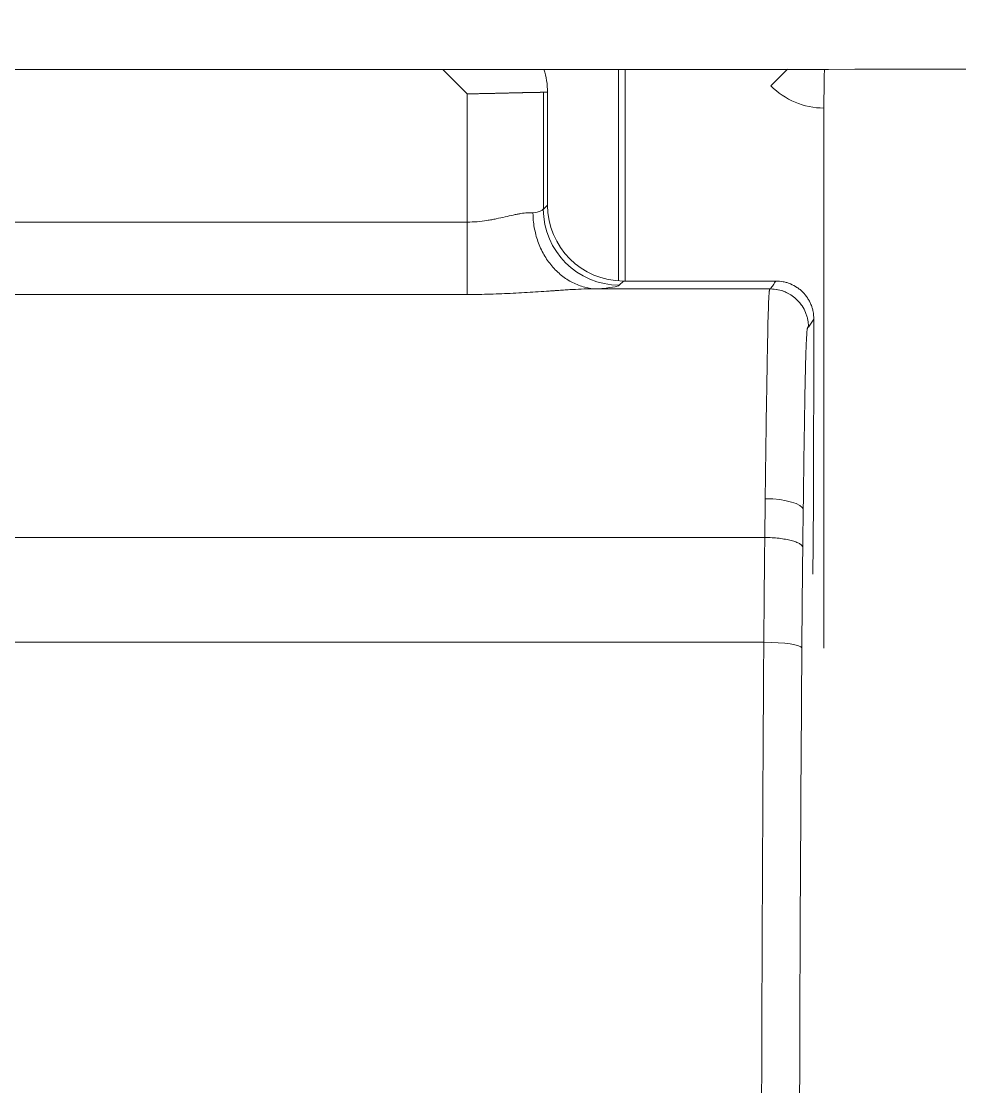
# Model space of a CAD drawing. Header units: inches. Extents: x 405346 to 489838, y -25612 to 14934.
# Drawn here: x 462519.3 to 462530.99, y 3962.46 to 3975.73 of the extents above; entities that cross this region are included whole.
import ezdxf

# ---------------------------------------------------------------- set-up
doc = ezdxf.new("R2010")
doc.units = ezdxf.units.IN
doc.header["$LTSCALE"] = 200
doc.header["$MEASUREMENT"] = 0
doc.layers.add('SS-EQ', color=2, linetype='Continuous', lineweight=20)

# ---------------------------------------------------------------- blocks, each defined once
blk = doc.blocks.new('4way무풍')
at = {"layer": 'SS-EQ'}
for p, q in [((-269.875, -346.6), (-270.181, -346.294)), ((-267.992, -346.294), (-267.992, -348.928)), ((-267.909, -346.294), (-267.909, -348.93)), ((-265.887, -346.292), (-266.094, -346.499)), ((-268.876, -346.579), (-268.928, -346.579)), ((-268.928, -346.579), (-268.928, -348.036)), ((-268.876, -347.984), (-268.876, -346.579)), ((-269.875, -348.196), (-269.875, -346.6)), ((-265.433, -346.776), (-265.433, -353.502)), ((-268.928, -348.036), (-268.876, -347.984)), ((-284.783, -348.196), (-269.875, -348.196)), ((-269.875, -349.098), (-269.875, -348.196)), ((-267.93, -348.93), (-267.982, -348.982)), ((-267.93, -348.93), (-266.032, -348.93)), ((-269.875, -349.098), (-284.783, -349.098)), ((-266.103, -349.027), (-268.325, -349.027)), ((-284.783, -353.428), (-266.182, -353.428))]:
    blk.add_line(p, q, dxfattribs=at)
blk.add_arc((-269.824, -346.579), 0.948, 0, 17.5617, dxfattribs=at)
for centre, major_axis, ratio, start_param, end_param in [((-265.423, -345.828), (-0.671, -0.671), 0.998783, 0, 0.775553), ((-269.875, -348.031), (0.948, 0), 0.104816, 5.754013, 6.230825), ((-267.982, -348.036), (-0.67, 0.67), 0.997265, 0.786768, 2.354825), ((-267.927, -347.981), (0.672, 0.672), 0.997265, 2.357564, 3.925621), ((-269.875, -348.977), (1.895, 0), 0.052408, 5.735747, 6.230825), ((-266.165, -351.775), (0.474, -0.006), 0.28268, 0.036391, 1.574279), ((-266.182, -353.498), (0.474, -0.004), 0.147083, 0.03553, 1.572098)]:
    blk.add_ellipse(centre, major_axis=major_axis, ratio=ratio, start_param=start_param, end_param=end_param, dxfattribs=at)
for points, knots in [([(-0.032, -346.294), (-6.969, -346.294), (-13.906, -346.294), (-27.78, -346.294), (-34.717, -346.294), (-55.528, -346.294), (-69.403, -346.294), (-97.151, -346.294), (-111.025, -346.294), (-138.774, -346.294), (-152.648, -346.294), (-180.396, -346.294), (-194.27, -346.294), (-215.082, -346.294), (-222.019, -346.294), (-235.893, -346.294), (-242.83, -346.294), (-253.236, -346.294), (-256.704, -346.293), (-263.641, -346.293), (-267.11, -346.294), (-272.313, -346.294), (-274.047, -346.294), (-276.648, -346.294), (-277.515, -346.294), (-279.25, -346.294), (-280.117, -346.293), (-281.418, -346.293), (-281.851, -346.293), (-282.718, -346.293), (-283.152, -346.293), (-283.802, -346.293), (-284.019, -346.294), (-284.453, -346.294), (-284.669, -346.294), (-285.103, -346.294), (-285.32, -346.293), (-285.753, -346.291), (-285.97, -346.288), (-286.62, -346.277), (-287.053, -346.265), (-287.92, -346.232), (-288.353, -346.21), (-289.653, -346.133), (-290.519, -346.062), (-291.817, -345.929), (-292.25, -345.88), (-292.899, -345.799), (-293.116, -345.771), (-293.548, -345.713), (-294.627, -345.561), (-295.697, -345.382), (-298.249, -344.898), (-299.929, -344.504), (-302.417, -343.81), (-304.065, -343.313), (-305.692, -342.746), (-308.116, -341.843), (-309.711, -341.172), (-311.481, -340.336), (-311.677, -340.242), (-312.069, -340.051), (-312.265, -339.955), (-312.85, -339.663), (-313.238, -339.464), (-314.393, -338.857), (-315.91, -338.018), (-317.384, -337.119), (-318.837, -336.19), (-319.553, -335.711), (-320.962, -334.724), (-322.351, -333.708), (-324.369, -332.095), (-326.323, -330.394), (-327.582, -329.2), (-328.355, -328.435), (-328.586, -328.204), (-328.815, -327.971), (-328.968, -327.815), (-329.044, -327.737), (-329.423, -327.345), (-329.723, -327.029), (-330.61, -326.073), (-331.762, -324.777), (-333.398, -322.77), (-334.43, -321.391), (-335.932, -319.291), (-336.873, -317.851), (-338.196, -315.627), (-339.047, -314.124), (-339.838, -312.58), (-340.313, -311.601), (-340.454, -311.306), (-340.593, -311.01), (-340.685, -310.813), (-340.731, -310.713), (-340.958, -310.218), (-341.135, -309.821), (-341.654, -308.624), (-342.309, -307.019), (-343.186, -304.583), (-343.7, -302.939), (-344.419, -300.46), (-344.828, -298.788), (-345.336, -296.251), (-345.487, -295.401), (-345.755, -293.691), (-345.871, -292.831), (-345.994, -291.749), (-346.017, -291.533), (-346.062, -291.099), (-346.083, -290.882), (-346.143, -290.23), (-346.178, -289.796), (-346.239, -288.927), (-346.265, -288.493), (-346.307, -287.624), (-346.324, -287.19), (-346.342, -286.538), (-346.347, -286.321), (-346.354, -285.886), (-346.356, -285.669), (-346.359, -285.235), (-346.359, -285.017), (-346.359, -284.583), (-346.359, -284.366), (-346.358, -283.714), (-346.358, -283.28), (-346.358, -282.411), (-346.358, -281.976), (-346.358, -280.673), (-346.358, -279.804), (-346.359, -278.066), (-346.359, -277.197), (-346.359, -274.59), (-346.359, -272.852), (-346.358, -264.163), (-346.358, -257.211), (-346.359, -236.356), (-346.359, -222.453), (-346.359, -194.646), (-346.359, -180.743), (-346.359, -152.936), (-346.359, -139.033), (-346.359, -111.226), (-346.359, -69.517), (-346.359, -27.807), (-346.359, 0)], [0, 0, 0, 0, 0.03125, 0.03125, 0.0625, 0.0625, 0.125, 0.125, 0.1875, 0.1875, 0.25, 0.25, 0.3125, 0.3125, 0.34375, 0.34375, 0.375, 0.375, 0.390625, 0.390625, 0.40625, 0.40625, 0.414063, 0.414063, 0.417969, 0.417969, 0.421875, 0.421875, 0.423828, 0.423828, 0.425781, 0.425781, 0.426758, 0.426758, 0.427734, 0.427734, 0.428711, 0.428711, 0.429688, 0.429688, 0.431641, 0.431641, 0.433594, 0.433594, 0.4375, 0.4375, 0.439453, 0.439453, 0.44043, 0.44043, 0.441406, 0.445313, 0.445313, 0.453125, 0.453125, 0.457031, 0.460938, 0.460938, 0.46875, 0.46875, 0.469727, 0.469727, 0.470703, 0.470703, 0.472656, 0.472656, 0.476563, 0.480469, 0.480469, 0.484375, 0.484375, 0.488281, 0.492188, 0.496094, 0.5, 0.5, 0.500977, 0.501465, 0.501465, 0.501953, 0.501953, 0.503906, 0.503906, 0.507813, 0.511719, 0.515625, 0.515625, 0.523438, 0.523438, 0.527344, 0.53125, 0.53125, 0.532227, 0.532715, 0.532715, 0.533203, 0.533203, 0.535156, 0.535156, 0.539063, 0.542969, 0.546875, 0.546875, 0.554688, 0.554688, 0.558594, 0.558594, 0.5625, 0.5625, 0.563477, 0.563477, 0.564453, 0.564453, 0.566406, 0.566406, 0.568359, 0.568359, 0.570313, 0.570313, 0.571289, 0.571289, 0.572266, 0.572266, 0.573242, 0.573242, 0.574219, 0.574219, 0.576172, 0.576172, 0.578125, 0.578125, 0.582031, 0.582031, 0.585938, 0.585938, 0.59375, 0.59375, 0.625, 0.625, 0.6875, 0.6875, 0.75, 0.75, 0.8125, 0.8125, 0.875, 1, 1, 1, 1]), ([(-265.425, -346.303), (-265.425, -346.304), (-265.426, -346.308), (-265.427, -346.318), (-265.427, -346.322), (-265.428, -346.331), (-265.428, -346.337), (-265.429, -346.355), (-265.429, -346.37), (-265.43, -346.396), (-265.43, -346.406), (-265.43, -346.425), (-265.43, -346.436), (-265.431, -346.468), (-265.431, -346.492), (-265.432, -346.53), (-265.432, -346.544), (-265.432, -346.57), (-265.432, -346.598), (-265.433, -346.626), (-265.433, -346.655), (-265.433, -346.67), (-265.433, -346.715), (-265.433, -346.745), (-265.433, -346.776)], [0, 0, 0, 0, 0.125, 0.125, 0.1875, 0.1875, 0.25, 0.25, 0.375, 0.375, 0.4375, 0.4375, 0.5, 0.5, 0.625, 0.625, 0.6875, 0.6875, 0.75, 0.8125, 0.8125, 0.875, 0.875, 1, 1, 1, 1]), ([(-268.928, -346.579), (-268.929, -346.579), (-268.929, -346.579), (-268.93, -346.579), (-268.932, -346.579), (-268.933, -346.579), (-268.935, -346.579), (-268.937, -346.579), (-268.939, -346.579), (-268.942, -346.579), (-268.945, -346.579), (-268.948, -346.579), (-268.951, -346.579), (-268.955, -346.579), (-268.958, -346.579), (-268.962, -346.579), (-268.967, -346.58), (-268.971, -346.58), (-268.976, -346.58), (-268.981, -346.58), (-268.986, -346.58), (-268.992, -346.58), (-268.997, -346.58), (-269.003, -346.58), (-269.01, -346.581), (-269.016, -346.581), (-269.023, -346.581), (-269.03, -346.581), (-269.037, -346.581), (-269.045, -346.581), (-269.053, -346.581), (-269.061, -346.582), (-269.069, -346.582), (-269.077, -346.582), (-269.086, -346.582), (-269.095, -346.582), (-269.104, -346.583), (-269.114, -346.583), (-269.124, -346.583), (-269.134, -346.583), (-269.144, -346.584), (-269.154, -346.584), (-269.165, -346.584), (-269.176, -346.584), (-269.187, -346.584), (-269.199, -346.585), (-269.21, -346.585), (-269.222, -346.585), (-269.233, -346.586), (-269.245, -346.586), (-269.257, -346.586), (-269.269, -346.586), (-269.282, -346.587), (-269.296, -346.587), (-269.31, -346.587), (-269.324, -346.588), (-269.339, -346.588), (-269.355, -346.588), (-269.371, -346.589), (-269.388, -346.589), (-269.405, -346.589), (-269.423, -346.59), (-269.442, -346.59), (-269.461, -346.591), (-269.481, -346.591), (-269.501, -346.592), (-269.522, -346.592), (-269.544, -346.593), (-269.566, -346.593), (-269.588, -346.593), (-269.612, -346.594), (-269.636, -346.595), (-269.66, -346.595), (-269.685, -346.596), (-269.711, -346.596), (-269.737, -346.597), (-269.763, -346.597), (-269.791, -346.598), (-269.818, -346.599), (-269.846, -346.599), (-269.865, -346.6), (-269.875, -346.6)], [0, 0, 0, 0, 0.010241, 0.020511, 0.030808, 0.041133, 0.051486, 0.061867, 0.072275, 0.082712, 0.093176, 0.103668, 0.114189, 0.124737, 0.135313, 0.145916, 0.156548, 0.167208, 0.177895, 0.18861, 0.199353, 0.210125, 0.220923, 0.23175, 0.242605, 0.253488, 0.264398, 0.275337, 0.286303, 0.297297, 0.308319, 0.319369, 0.330447, 0.341553, 0.352687, 0.363848, 0.375038, 0.386255, 0.397501, 0.408774, 0.420075, 0.431404, 0.442761, 0.454146, 0.465559, 0.476999, 0.488468, 0.499964, 0.51041, 0.521149, 0.532182, 0.54351, 0.555132, 0.567048, 0.579259, 0.591763, 0.604562, 0.617655, 0.631043, 0.644724, 0.6587, 0.67297, 0.687534, 0.702392, 0.717545, 0.732992, 0.748733, 0.764768, 0.781098, 0.797721, 0.814639, 0.831851, 0.849358, 0.867158, 0.885253, 0.903642, 0.922325, 0.941303, 0.960574, 0.98014, 1, 1, 1, 1]), ([(-269.875, -348.196), (-269.833, -348.196), (-269.792, -348.194), (-269.71, -348.188), (-269.67, -348.183), (-269.611, -348.173), (-269.591, -348.17), (-269.552, -348.163), (-269.533, -348.159), (-269.476, -348.147), (-269.44, -348.139), (-269.369, -348.123), (-269.335, -348.115), (-269.286, -348.105), (-269.27, -348.101), (-269.239, -348.095), (-269.224, -348.093), (-269.18, -348.085), (-269.153, -348.082), (-269.114, -348.079), (-269.102, -348.079), (-269.078, -348.079), (-269.067, -348.08), (-269.057, -348.081)], [0, 0, 0, 0, 0.125, 0.125, 0.25, 0.25, 0.3125, 0.3125, 0.375, 0.375, 0.5, 0.5, 0.625, 0.625, 0.6875, 0.6875, 0.75, 0.75, 0.875, 0.875, 0.9375, 0.9375, 1, 1, 1, 1]), ([(-268.256, -349.029), (-268.31, -349.027), (-268.362, -349.02), (-268.438, -349), (-268.464, -348.992), (-268.514, -348.973), (-268.539, -348.962), (-268.612, -348.925), (-268.658, -348.895), (-268.722, -348.843), (-268.744, -348.825), (-268.784, -348.785), (-268.804, -348.764), (-268.859, -348.699), (-268.892, -348.652), (-268.935, -348.575), (-268.949, -348.548), (-268.974, -348.494), (-268.985, -348.466), (-269.015, -348.382), (-269.03, -348.324), (-269.046, -348.233), (-269.05, -348.203), (-269.054, -348.157), (-269.055, -348.134), (-269.056, -348.111), (-269.057, -348.096), (-269.057, -348.088), (-269.057, -348.081)], [0, 0, 0, 0, 0.125, 0.125, 0.1875, 0.1875, 0.25, 0.25, 0.375, 0.375, 0.4375, 0.4375, 0.5, 0.5, 0.625, 0.625, 0.6875, 0.6875, 0.75, 0.75, 0.875, 0.875, 0.9375, 0.9375, 0.96875, 0.984375, 0.984375, 1, 1, 1, 1]), ([(-266.098, -349.029), (-266.087, -349.013), (-266.076, -348.996), (-266.065, -348.98), (-266.065, -348.98), (-266.054, -348.963), (-266.043, -348.946), (-266.032, -348.93)], [0, 0, 0, 0, 0.498999, 0.498999, 0.499514, 0.499514, 1, 1, 1, 1]), ([(-266.032, -348.93), (-266.001, -348.93), (-265.97, -348.933), (-265.924, -348.942), (-265.909, -348.946), (-265.88, -348.955), (-265.865, -348.96), (-265.822, -348.978), (-265.795, -348.993), (-265.756, -349.018), (-265.743, -349.028), (-265.719, -349.047), (-265.708, -349.058), (-265.675, -349.091), (-265.656, -349.115), (-265.63, -349.154), (-265.622, -349.167), (-265.607, -349.194), (-265.594, -349.222), (-265.583, -349.251), (-265.574, -349.281), (-265.571, -349.296), (-265.562, -349.342), (-265.559, -349.373), (-265.559, -349.405)], [0, 0, 0, 0, 0.125, 0.125, 0.1875, 0.1875, 0.25, 0.25, 0.375, 0.375, 0.4375, 0.4375, 0.5, 0.5, 0.625, 0.625, 0.6875, 0.6875, 0.75, 0.8125, 0.8125, 0.875, 0.875, 1, 1, 1, 1]), ([(-268.755, -349.048), (-268.761, -349.049), (-268.767, -349.049), (-268.778, -349.05), (-268.794, -349.051), (-268.833, -349.053), (-268.911, -349.059), (-269.025, -349.066), (-269.117, -349.072), (-269.21, -349.077), (-269.257, -349.08), (-269.399, -349.087), (-269.493, -349.091), (-269.683, -349.096), (-269.779, -349.098), (-269.875, -349.098)], [0, 0, 0, 0, 0.015625, 0.015625, 0.03125, 0.0625, 0.125, 0.25, 0.375, 0.375, 0.5, 0.5, 0.75, 0.75, 1, 1, 1, 1]), ([(-268.213, -349.029), (-268.23, -349.028), (-268.248, -349.028), (-268.276, -349.027), (-268.285, -349.027), (-268.305, -349.027), (-268.355, -349.027), (-268.409, -349.028), (-268.501, -349.032), (-268.549, -349.035), (-268.624, -349.039), (-268.65, -349.041), (-268.689, -349.044), (-268.702, -349.045), (-268.729, -349.047), (-268.742, -349.047), (-268.755, -349.048)], [0, 0, 0, 0, 0.125, 0.125, 0.1875, 0.1875, 0.25, 0.5, 0.5, 0.75, 0.75, 0.875, 0.875, 0.9375, 0.9375, 1, 1, 1, 1]), ([(-266.165, -351.641), (-266.163, -351.492), (-266.161, -351.343), (-266.158, -351.122), (-266.157, -351.048), (-266.155, -350.902), (-266.152, -350.683), (-266.149, -350.467), (-266.145, -350.254), (-266.144, -350.184), (-266.142, -350.079), (-266.142, -350.045), (-266.141, -349.975), (-266.14, -349.941), (-266.138, -349.838), (-266.137, -349.771), (-266.135, -349.672), (-266.134, -349.64), (-266.133, -349.592), (-266.133, -349.576), (-266.132, -349.545), (-266.132, -349.53), (-266.131, -349.457), (-266.129, -349.403), (-266.127, -349.34), (-266.127, -349.328), (-266.126, -349.304), (-266.125, -349.292), (-266.124, -349.269), (-266.124, -349.257), (-266.123, -349.241), (-266.123, -349.235), (-266.123, -349.224), (-266.123, -349.219), (-266.121, -349.173), (-266.12, -349.139), (-266.117, -349.099), (-266.116, -349.087), (-266.115, -349.072), (-266.115, -349.068), (-266.114, -349.059), (-266.113, -349.056), (-266.112, -349.049), (-266.112, -349.046), (-266.111, -349.041), (-266.109, -349.035), (-266.108, -349.031), (-266.105, -349.026), (-266.102, -349.026), (-266.1, -349.029)], [0, 0, 0, 0, 0.125, 0.125, 0.1875, 0.1875, 0.25, 0.375, 0.375, 0.4375, 0.4375, 0.46875, 0.46875, 0.5, 0.5, 0.5625, 0.5625, 0.59375, 0.59375, 0.609375, 0.609375, 0.625, 0.625, 0.6875, 0.6875, 0.703125, 0.703125, 0.71875, 0.71875, 0.734375, 0.734375, 0.742187, 0.742187, 0.75, 0.75, 0.8125, 0.8125, 0.84375, 0.84375, 0.859375, 0.859375, 0.875, 0.875, 0.890625, 0.890625, 0.90625, 0.9375, 0.9375, 1, 1, 1, 1]), ([(-265.713, -349.228), (-265.715, -349.226), (-265.721, -349.218), (-265.751, -349.18), (-265.822, -349.112), (-265.945, -349.044), (-266.047, -349.029), (-266.102, -349.029)], [0, 0, 0, 0, 0.046954, 0.170692, 0.376937, 0.687162, 1, 1, 1, 1]), ([(-265.893, -349.077), (-265.901, -349.073), (-265.909, -349.069), (-265.946, -349.054), (-265.975, -349.045), (-266.037, -349.032), (-266.068, -349.029), (-266.099, -349.029)], [0, 0, 0, 0, 0.126446, 0.126446, 0.563223, 0.563223, 1, 1, 1, 1]), ([(-265.626, -349.505), (-265.626, -349.501), (-265.626, -349.497), (-265.626, -349.489), (-265.626, -349.485), (-265.626, -349.473), (-265.628, -349.45), (-265.634, -349.412), (-265.641, -349.382), (-265.648, -349.36), (-265.65, -349.352), (-265.655, -349.338), (-265.658, -349.33), (-265.673, -349.294), (-265.688, -349.267), (-265.713, -349.228), (-265.723, -349.216), (-265.733, -349.202), (-265.735, -349.201), (-265.736, -349.2)], [0, 0, 0, 0, 0.035167, 0.035167, 0.070333, 0.070333, 0.140667, 0.281334, 0.422001, 0.422001, 0.492334, 0.492334, 0.562668, 0.562668, 0.844002, 0.844002, 0.984669, 0.984669, 1, 1, 1, 1]), ([(-265.626, -349.505), (-265.628, -349.502), (-265.63, -349.501), (-265.634, -349.504), (-265.635, -349.506), (-265.636, -349.51), (-265.637, -349.512), (-265.638, -349.516), (-265.639, -349.518), (-265.64, -349.524), (-265.641, -349.527), (-265.642, -349.534), (-265.642, -349.538), (-265.644, -349.553), (-265.645, -349.564), (-265.647, -349.591), (-265.648, -349.606), (-265.649, -349.628), (-265.65, -349.633), (-265.65, -349.642), (-265.65, -349.647), (-265.651, -349.661), (-265.652, -349.671), (-265.653, -349.701), (-265.654, -349.721), (-265.656, -349.765), (-265.657, -349.788), (-265.658, -349.836), (-265.659, -349.861), (-265.661, -349.915), (-265.661, -349.942), (-265.663, -349.988), (-265.663, -350.007), (-265.663, -350.026)], [0, 0, 0, 0, 0.157797, 0.157797, 0.236696, 0.236696, 0.276145, 0.276145, 0.315594, 0.315594, 0.355044, 0.355044, 0.394493, 0.394493, 0.473392, 0.473392, 0.55229, 0.55229, 0.572015, 0.572015, 0.59174, 0.59174, 0.631189, 0.631189, 0.710087, 0.710087, 0.788986, 0.788986, 0.867885, 0.867885, 0.946783, 0.946783, 1, 1, 1, 1]), ([(-265.559, -349.405), (-265.57, -349.421), (-265.581, -349.438), (-265.603, -349.471), (-265.614, -349.488), (-265.626, -349.505)], [0, 0, 0, 0, 0.495375, 0.495375, 1, 1, 1, 1]), ([(-265.559, -349.405), (-265.56, -350.152), (-265.562, -350.899), (-265.563, -351.677), (-265.563, -351.708), (-265.563, -351.739)], [0, 0, 0, 0, 0.960481, 0.960481, 1, 1, 1, 1]), ([(-265.663, -350.026), (-265.664, -350.064), (-265.665, -350.101), (-265.666, -350.168), (-265.667, -350.197), (-265.668, -350.255), (-265.669, -350.284), (-265.674, -350.548), (-265.678, -350.789), (-265.682, -351.095), (-265.683, -351.156), (-265.685, -351.279), (-265.685, -351.341), (-265.688, -351.527), (-265.689, -351.651), (-265.691, -351.776)], [0, 0, 0, 0, 0.068587, 0.068587, 0.120332, 0.120332, 0.172077, 0.172077, 0.586039, 0.586039, 0.689529, 0.689529, 0.793019, 0.793019, 1, 1, 1, 1]), ([(-266.17, -352.124), (-266.169, -352.043), (-266.168, -351.962), (-266.166, -351.802), (-266.165, -351.721), (-266.165, -351.641)], [0, 0, 0, 0, 0.5, 0.5, 1, 1, 1, 1]), ([(-266.17, -352.124), (-266.14, -352.124), (-266.109, -352.125), (-266.05, -352.129), (-266.021, -352.131), (-265.964, -352.138), (-265.937, -352.142), (-265.886, -352.151), (-265.862, -352.156), (-265.819, -352.167), (-265.799, -352.174), (-265.764, -352.187), (-265.749, -352.194), (-265.725, -352.208), (-265.715, -352.216), (-265.701, -352.232), (-265.698, -352.239), (-265.697, -352.247)], [0, 0, 0, 0, 0.125, 0.125, 0.25, 0.25, 0.375, 0.375, 0.5, 0.5, 0.625, 0.625, 0.75, 0.75, 0.875, 0.875, 1, 1, 1, 1]), ([(-265.697, -352.247), (-265.699, -352.453), (-265.701, -352.661), (-265.705, -353.078), (-265.707, -353.288), (-265.708, -353.499)], [0, 0, 0, 0, 0.5, 0.5, 1, 1, 1, 1]), ([(-266.214, -362.355), (-266.213, -361.608), (-266.213, -360.862), (-266.21, -359.37), (-266.206, -357.88), (-266.196, -355.651), (-266.187, -354.168), (-266.182, -353.428)], [0, 0, 0, 0, 0.25, 0.25, 0.5, 0.75, 1, 1, 1, 1]), ([(-265.708, -353.499), (-265.713, -354.232), (-265.723, -355.698), (-265.733, -357.903), (-265.737, -359.376), (-265.739, -360.851), (-265.74, -361.59), (-265.74, -362.329)], [0, 0, 0, 0, 0.25, 0.5, 0.75, 0.75, 1, 1, 1, 1])]:
    blk.add_open_spline(points, degree=3, knots=knots, dxfattribs=at)
for points, degree in [([(-265.571, -352.581), (-265.569, -352.3), (-265.566, -352.02), (-265.563, -351.739)], 3), ([(-265.691, -351.776), (-265.693, -351.933), (-265.695, -352.09), (-265.697, -352.247)], 3), ([(-284.783, -352.124), (-266.17, -352.124)], 1), ([(-266.182, -353.428), (-266.179, -352.989), (-266.175, -352.553), (-266.17, -352.124)], 3)]:
    blk.add_open_spline(points, degree=degree, dxfattribs=at)

msp = doc.modelspace()

# ---------------------------------------------------------------- block references
msp.add_blockref('4way무풍', (462794.732, 4321.426))

doc.saveas('drawing.dxf')
